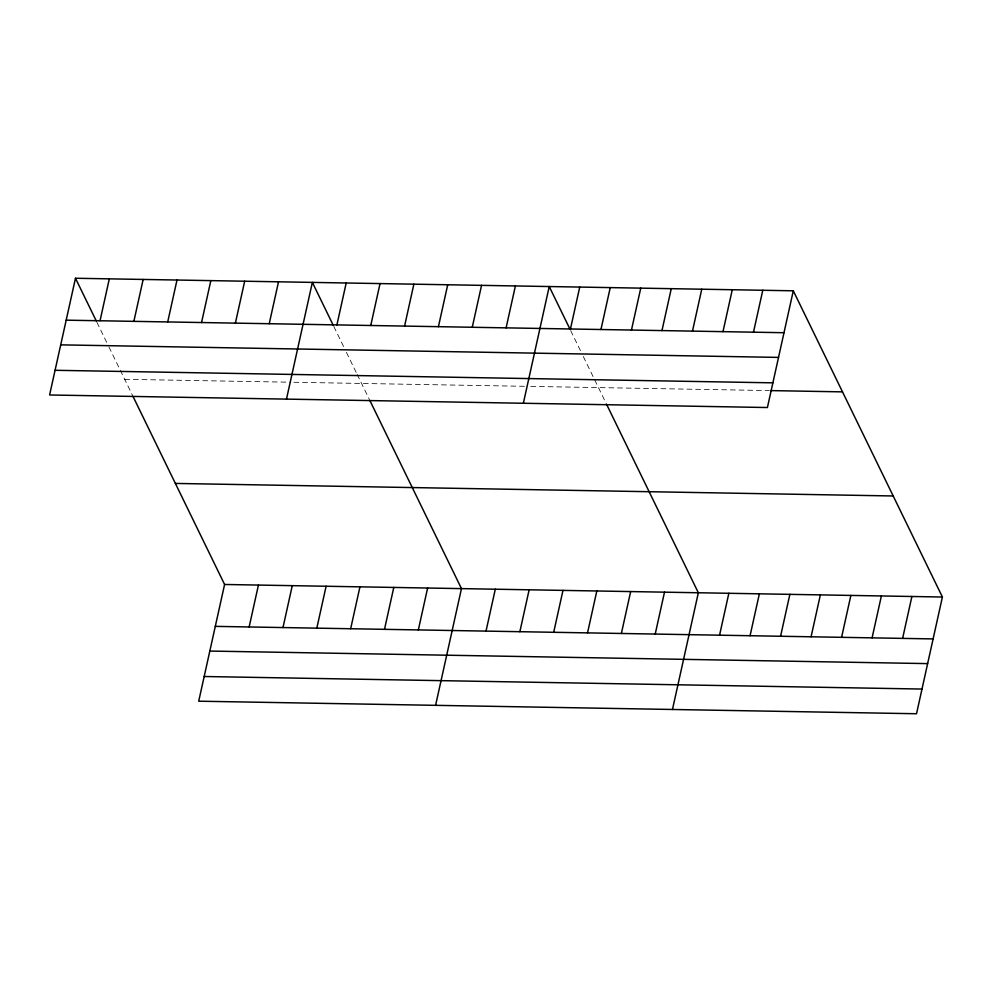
<?xml version="1.0" encoding="UTF-8"?>
<svg xmlns="http://www.w3.org/2000/svg" width="992" height="992" viewBox="0 0 992 992"><rect width="100%" height="100%" fill="white"/><g stroke="black" fill="none" stroke-linecap="round" stroke-linejoin="round"><path stroke-width="0.74" stroke-dasharray="4.96 3.72" d="M124.682 379.316L290.805 382.218M293.88 382.267L527.682 386.359M530.757 386.409L769.284 390.575M570.685 330.584L581.411 352.619M583.296 356.5L594.022 378.522M594.654 379.824L606.893 404.947M333.808 326.455L345.154 349.767M346.419 352.358L356.512 373.091M357.145 374.381L370.016 400.805M96.931 322.313L108.277 345.625M108.909 346.927L119.635 368.95M120.268 370.239L133.126 396.664"/><path stroke-width="1.49" d="M75.479 278.256L49.6 394.977L767.411 407.526L793.29 290.805L75.479 278.256L96.298 321.011M100.031 320.751L109.318 278.851M133.87 321.346L143.158 279.446M167.71 321.941L176.998 280.029M201.55 322.536L210.837 280.624M235.389 323.119L244.677 281.22M269.229 323.714L278.516 281.815M133.126 396.664L224.589 584.474L198.71 701.195L916.521 713.744L942.4 597.023L793.29 290.805M286.477 399.119L312.356 282.398L333.176 325.153M249.141 626.969L258.428 585.069M336.908 324.892L346.196 282.993M282.98 627.564L292.268 585.652M370.748 325.488L380.035 283.588M316.82 628.147L326.108 586.247M404.587 326.083L413.875 284.171M350.66 628.742L359.947 586.842M438.427 326.666L447.714 284.766M384.499 629.337L393.787 587.438M472.266 327.261L481.554 285.361M418.339 629.932L427.626 588.02M506.106 327.856L515.394 285.956M435.587 705.337L461.466 588.616L370.016 400.805M523.354 403.26L549.233 286.539L570.053 329.294M486.018 631.11L495.306 589.211M570.45 328.984L579.737 287.072M519.858 631.706L529.145 589.794M600.954 329.518L610.241 287.606M553.697 632.288L562.985 590.389M631.458 330.051L640.758 288.139M587.537 632.884L596.824 590.984M661.974 330.584L671.262 288.672M621.376 633.479L630.664 591.567M692.478 331.117L701.766 289.205M655.216 634.074L664.504 592.162M722.982 331.65L732.27 289.738M753.486 332.184L762.786 290.272M672.464 709.478L698.343 592.757L606.893 404.947M719.56 635.19L728.847 593.29M750.064 635.723L759.364 593.824M780.58 636.256L789.868 594.357M811.084 636.79L820.372 594.89M841.588 637.323L850.876 595.423M872.092 637.856L881.392 595.956M902.608 638.389L911.896 596.49M66.191 320.168L784.002 332.717M60.71 344.856L778.522 357.405M55.068 370.289L772.892 382.838M770.809 390.6L842.493 391.865M175.386 483.426L893.197 495.975M224.589 584.474L942.4 597.023M215.301 626.374L933.112 638.922M209.82 651.062L927.632 663.611M204.191 676.507L922.002 689.056"/></g></svg>
